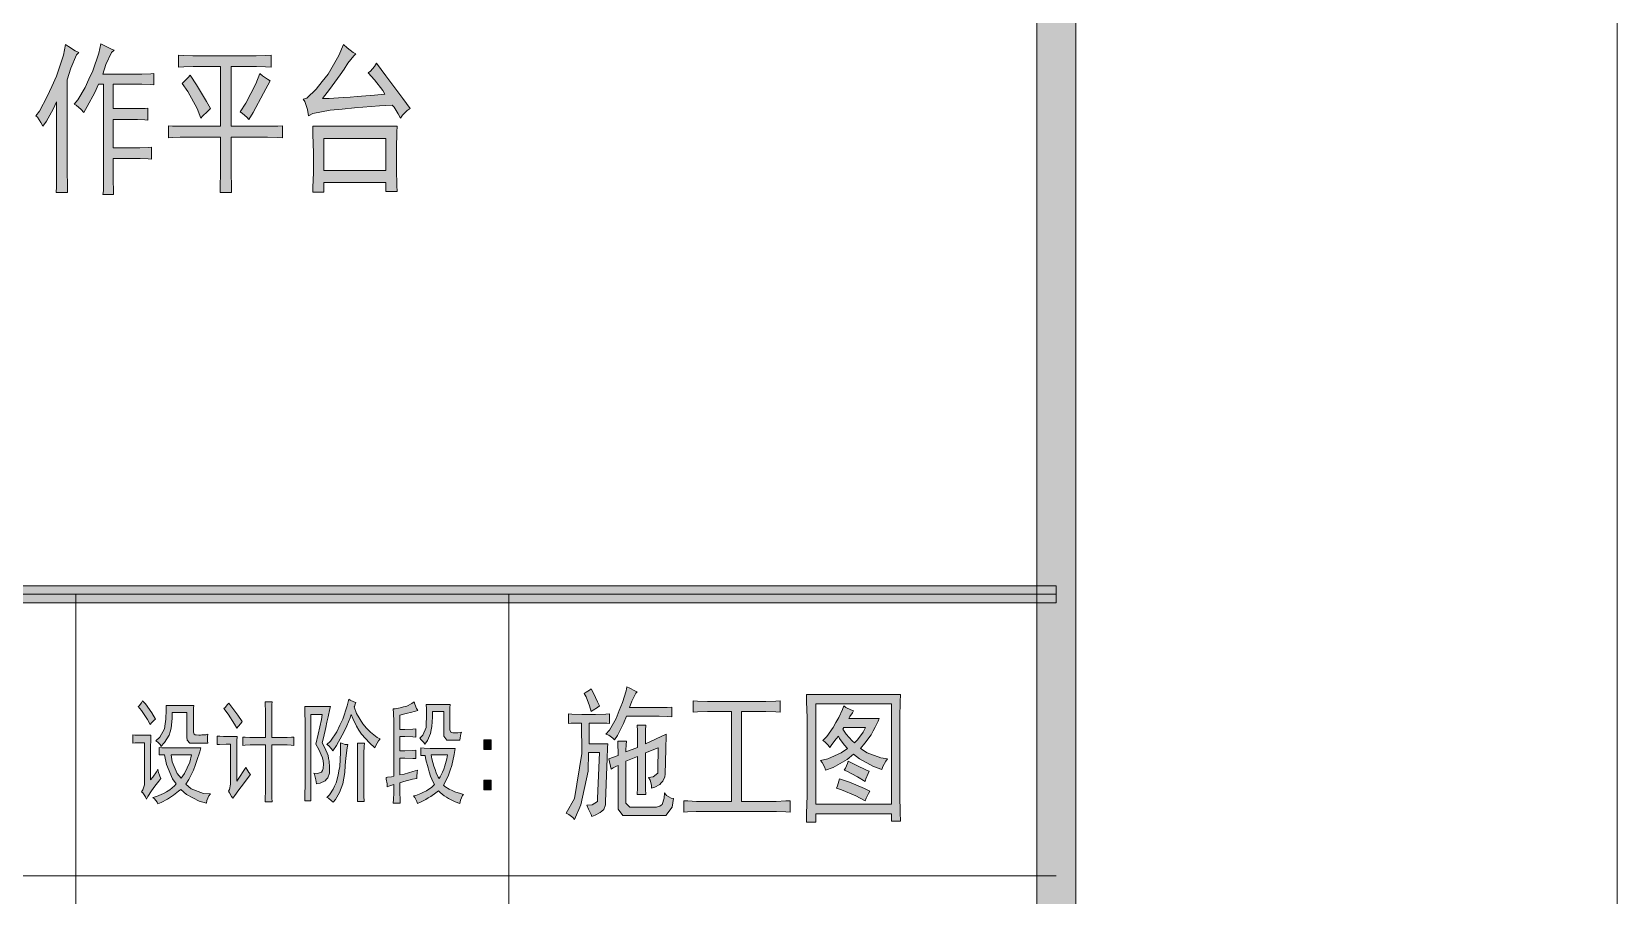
# Model space of a CAD drawing. Header units: millimetres. Extents: x 0 to 586, y 0 to 414.
# Drawn here: x 557.77 to 585.63, y 15.17 to 30.34 of the extents above; entities that cross this region are included whole.
import ezdxf

# ---------------------------------------------------------------- set-up
doc = ezdxf.new("R2010")
doc.units = ezdxf.units.MM

msp = doc.modelspace()

# ---------------------------------------------------------------- hatches: boundary and pattern name
h = msp.add_hatch(color=0)
h.dxf.hatch_style = 2
h.paths.add_polyline_path([(576.117861, 9.514417), (575.429944, 10.205861), (575.429944, 403.877639), (576.117861, 404.569083)])
h = msp.add_hatch(color=0)
h.dxf.hatch_style = 2
h.paths.add_polyline_path([(558.598917, 29.968472), (558.556583, 29.929667), (558.457806, 29.693306), (558.394306, 29.492222), (558.394306, 28.074056), (558.394306, 27.897667), (558.397833, 27.615444), (558.401361, 27.509611), (558.200278, 27.509611), (558.203806, 27.608389), (558.207333, 27.887083), (558.207333, 28.063472), (558.207333, 29.104167), (558.147361, 28.977167), (558.027417, 28.761972), (557.967444, 28.673778), (557.932167, 28.740806), (557.872194, 28.832528), (557.843972, 28.86075), (557.903944, 28.938361), (558.041528, 29.195889), (558.122667, 29.375806), (558.207333, 29.555722), (558.327278, 29.922611), (558.366083, 30.113111), (558.415472, 30.074306), (558.531889, 30.000222)])
h = msp.add_hatch(color=0)
h.dxf.hatch_style = 2
h.paths.add_polyline_path([(559.219806, 30.014333), (559.173944, 29.968472), (559.075167, 29.756806), (559.02225, 29.591), (559.607861, 29.591), (559.706639, 29.591), (559.861861, 29.598056), (559.918306, 29.601583), (559.918306, 29.404028), (559.861861, 29.407556), (559.706639, 29.414611), (559.607861, 29.414611), (559.202167, 29.414611), (559.202167, 28.984222), (559.565528, 28.984222), (559.639611, 28.984222), (559.763083, 28.98775), (559.812472, 28.994806), (559.812472, 28.783139), (559.756028, 28.790194), (559.629028, 28.793722), (559.565528, 28.793722), (559.202167, 28.793722), (559.202167, 28.296306), (559.583167, 28.296306), (559.671361, 28.296306), (559.816, 28.303361), (559.872444, 28.306889), (559.872444, 28.095222), (559.816, 28.102278), (559.674889, 28.109333), (559.590222, 28.109333), (559.202167, 28.109333), (559.202167, 27.897667), (559.202167, 27.742444), (559.205694, 27.530778), (559.209222, 27.477861), (559.02225, 27.477861), (559.029306, 27.537833), (559.032833, 27.703639), (559.032833, 27.809472), (559.032833, 29.414611), (558.944639, 29.414611), (558.877611, 29.269972), (558.747083, 29.023028), (558.687111, 28.917194), (558.637722, 28.970111), (558.553056, 29.044194), (558.517778, 29.061833), (558.581278, 29.139444), (558.708278, 29.358167), (558.775306, 29.502806), (558.842333, 29.647444), (558.948167, 29.957889), (558.986972, 30.123694), (559.054, 30.084889), (559.170417, 30.028444)])
h = msp.add_hatch(color=0)
h.dxf.hatch_style = 2
h.paths.add_polyline_path([(563.463722, 29.947306), (563.428444, 29.912028), (563.326139, 29.7815), (563.259111, 29.679194), (563.192083, 29.580417), (563.001583, 29.319361), (562.878111, 29.160611), (562.998056, 29.164139), (563.241472, 29.17825), (563.364944, 29.188833), (563.488417, 29.195889), (563.795333, 29.220583), (563.97525, 29.238222), (563.939972, 29.30525), (563.795333, 29.492222), (563.682444, 29.615694), (563.72125, 29.640389), (563.791806, 29.725056), (563.827083, 29.7815), (563.992889, 29.562778), (564.29275, 29.164139), (564.41975, 28.984222), (564.370361, 28.948944), (564.285694, 28.867806), (564.250417, 28.818417), (564.211611, 28.8925), (564.137528, 29.008917), (564.10225, 29.047722), (563.88, 29.033611), (563.442556, 28.998333), (563.227361, 28.977167), (563.012167, 28.959528), (562.712306, 28.899556), (562.631167, 28.86075), (562.613528, 28.966583), (562.567667, 29.111222), (562.539444, 29.150028), (562.602944, 29.171194), (562.76875, 29.326417), (562.874583, 29.460472), (562.976889, 29.591), (563.167389, 29.919083), (563.248528, 30.113111), (563.312028, 30.053139), (563.417861, 29.968472)])
h = msp.add_hatch(color=0)
h.dxf.hatch_style = 2
h.paths.add_polyline_path([(561.646917, 29.912028), (561.713944, 29.912028), (561.876222, 29.919083), (561.975, 29.922611), (561.975, 29.714472), (561.87975, 29.718), (561.717472, 29.725056), (561.646917, 29.725056), (561.272972, 29.725056), (561.272972, 28.673778), (561.812722, 28.673778), (561.9115, 28.673778), (562.094944, 28.677306), (562.176083, 28.684361), (562.176083, 28.472694), (562.094944, 28.47975), (561.9115, 28.483278), (561.812722, 28.483278), (561.272972, 28.483278), (561.272972, 27.975278), (561.272972, 27.851806), (561.280028, 27.618972), (561.283556, 27.509611), (561.078944, 27.509611), (561.082472, 27.618972), (561.089528, 27.851806), (561.089528, 27.975278), (561.089528, 28.483278), (560.440417, 28.483278), (560.380444, 28.483278), (560.246389, 28.47975), (560.175833, 28.472694), (560.175833, 28.684361), (560.246389, 28.677306), (560.3875, 28.673778), (560.458056, 28.673778), (561.089528, 28.673778), (561.089528, 29.725056), (560.669722, 29.725056), (560.606222, 29.725056), (560.443944, 29.718), (560.352222, 29.714472), (560.352222, 29.922611), (560.443944, 29.919083), (560.599167, 29.912028), (560.662667, 29.912028)])
h = msp.add_hatch(color=0)
h.dxf.hatch_style = 2
h.paths.add_polyline_path([(560.743806, 28.818417), (560.676778, 28.984222), (560.510972, 29.287611), (560.415722, 29.425194), (560.451, 29.460472), (560.521556, 29.531028), (560.556833, 29.569833), (560.666194, 29.404028), (560.842583, 29.111222), (560.909611, 28.984222), (560.856694, 28.931306), (560.772028, 28.850167)])
h = msp.add_hatch(color=0)
h.dxf.hatch_style = 2
h.paths.add_polyline_path([(561.431722, 28.927778), (561.534028, 29.083), (561.706889, 29.421667), (561.777444, 29.601583), (561.823306, 29.562778), (561.9115, 29.499278), (561.957361, 29.471056), (561.844472, 29.255861), (561.661028, 28.917194), (561.583417, 28.793722), (561.548139, 28.832528), (561.474056, 28.899556)])
h = msp.add_hatch(color=0)
h.paths.add_polyline_path([(564.190444, 28.673778), (564.183389, 28.571472), (564.179861, 28.285722), (564.179861, 28.095222), (564.179861, 27.915306), (564.183389, 27.633083), (564.190444, 27.530778), (563.992889, 27.530778), (563.992889, 27.686), (562.902806, 27.686), (562.902806, 27.520194), (562.708778, 27.520194), (562.712306, 27.604861), (562.719361, 27.858861), (562.719361, 28.031722), (562.719361, 28.208111), (562.712306, 28.529139), (562.708778, 28.673778)])
h.paths.add_polyline_path([(563.992889, 27.897667), (563.992889, 28.462111), (562.902806, 28.462111), (562.902806, 27.897667)])
h = msp.add_hatch(color=0)
h.dxf.hatch_style = 2
h.paths.add_polyline_path([(541.390417, 20.305889), (541.390417, 20.602222), (575.772139, 20.602222), (575.772139, 20.305889)])
h = msp.add_hatch(color=0)
h.dxf.hatch_style = 2
h.paths.add_polyline_path([(567.598278, 18.792472), (567.640611, 18.718389), (567.714694, 18.566694), (567.749972, 18.492611), (567.711167, 18.467917), (567.637083, 18.418528), (567.598278, 18.393833), (567.570056, 18.492611), (567.510083, 18.651361), (567.478333, 18.711333), (567.510083, 18.7325), (567.570056, 18.771306)])
h = msp.add_hatch(color=0)
h.dxf.hatch_style = 2
h.paths.add_polyline_path([(568.409667, 18.743083), (568.384972, 18.718389), (568.317944, 18.577278), (568.275611, 18.464389), (568.720111, 18.464389), (568.794194, 18.464389), (568.938833, 18.467917), (569.016444, 18.471444), (569.016444, 18.302111), (568.938833, 18.309167), (568.794194, 18.312694), (568.720111, 18.312694), (568.219167, 18.312694), (568.16625, 18.185694), (568.063944, 17.974028), (568.011028, 17.896417), (567.982806, 17.928167), (567.908722, 17.981083), (567.859333, 17.995194), (567.922833, 18.06575), (568.042778, 18.273889), (568.095694, 18.415), (568.148611, 18.552583), (568.215639, 18.760722), (568.226222, 18.831278), (568.279139, 18.803056), (568.370861, 18.757194)])
h = msp.add_hatch(color=0)
h.paths.add_polyline_path([(573.034583, 18.693694), (573.031056, 18.566694), (573.027528, 18.295056), (573.027528, 18.143361), (573.027528, 17.077972), (573.027528, 16.92275), (573.031056, 16.619361), (573.034583, 16.471194), (572.875833, 16.471194), (572.875833, 16.598194), (571.545861, 16.598194), (571.545861, 16.450028), (571.383583, 16.450028), (571.387111, 16.60525), (571.394167, 16.92275), (571.394167, 17.088556), (571.394167, 18.143361), (571.394167, 18.288), (571.387111, 18.563167), (571.383583, 18.693694)])
h.paths.add_polyline_path([(572.875833, 16.767528), (572.875833, 18.531417), (571.545861, 18.531417), (571.545861, 16.767528)])
h = msp.add_hatch(color=0)
h.dxf.hatch_style = 2
h.paths.add_polyline_path([(559.717222, 18.580806), (559.766611, 18.531417), (559.8795, 18.372667), (559.943, 18.263306), (559.921833, 18.245667), (559.875972, 18.196278), (559.851278, 18.164528), (559.801889, 18.252722), (559.699583, 18.411472), (559.643139, 18.482028), (559.660778, 18.496139), (559.699583, 18.545528)])
h = msp.add_hatch(color=0)
h.dxf.hatch_style = 2
h.paths.add_polyline_path([(560.599167, 17.839972), (560.549778, 17.839972), (560.500389, 17.892889), (560.496861, 17.945806), (560.496861, 18.379722), (560.239333, 18.379722), (560.239333, 18.273889), (560.221694, 18.101028), (560.204056, 18.041056), (560.182889, 17.977556), (560.105278, 17.850556), (560.041778, 17.783528), (560.031194, 17.81175), (559.985333, 17.857611), (559.950056, 17.878778), (560.024139, 17.942278), (560.105278, 18.093972), (560.115861, 18.178639), (560.126444, 18.263306), (560.1335, 18.425583), (560.129972, 18.503194), (560.616806, 18.503194), (560.613278, 18.457333), (560.613278, 18.340917), (560.613278, 18.273889), (560.613278, 18.062222), (560.613278, 18.034), (560.627389, 17.995194), (560.645028, 17.988139), (560.659139, 17.984611), (560.705, 17.981083), (560.733222, 17.981083), (560.761444, 17.984611), (560.828472, 17.988139), (560.867278, 17.995194), (560.860222, 17.956389), (560.860222, 17.878778), (560.867278, 17.839972)])
h = msp.add_hatch(color=0)
h.dxf.hatch_style = 2
h.paths.add_polyline_path([(561.234167, 18.542), (561.269444, 18.492611), (561.389389, 18.330333), (561.470528, 18.217444), (561.445833, 18.185694), (561.396444, 18.12925), (561.37175, 18.101028), (561.332944, 18.175111), (561.220056, 18.347972), (561.145972, 18.450278), (561.167139, 18.467917), (561.209472, 18.517306)])
h = msp.add_hatch(color=0)
h.dxf.hatch_style = 2
h.paths.add_polyline_path([(561.876222, 17.93875), (561.876222, 18.326806), (561.876222, 18.404417), (561.872694, 18.524361), (561.872694, 18.566694), (561.992639, 18.566694), (561.989111, 18.517306), (561.989111, 18.425583), (561.989111, 18.386778), (561.989111, 17.93875), (562.225472, 17.93875), (562.26075, 17.93875), (562.334833, 17.942278), (562.377167, 17.945806), (562.377167, 17.801167), (562.331306, 17.804694), (562.26075, 17.808222), (562.232528, 17.808222), (561.989111, 17.808222), (561.989111, 17.035639), (561.989111, 16.98625), (561.989111, 16.876889), (561.992639, 16.809861), (561.872694, 16.809861), (561.872694, 16.876889), (561.876222, 16.982722), (561.876222, 17.025056), (561.876222, 17.808222), (561.650444, 17.808222), (561.608111, 17.808222), (561.519917, 17.804694), (561.477583, 17.801167), (561.477583, 17.945806), (561.519917, 17.942278), (561.601056, 17.93875), (561.639861, 17.93875)])
h = msp.add_hatch(color=0)
h.dxf.hatch_style = 2
h.paths.add_polyline_path([(563.019222, 18.482028), (563.008639, 18.439694), (562.976889, 18.302111), (562.955722, 18.206861), (562.938083, 18.111611), (562.89575, 17.931694), (562.874583, 17.847028), (562.920444, 17.758833), (562.976889, 17.62125), (562.987472, 17.571861), (562.998056, 17.522472), (563.005111, 17.420167), (563.001583, 17.36725), (563.001583, 17.314333), (562.973361, 17.233194), (562.948667, 17.204972), (562.923972, 17.17675), (562.839306, 17.137944), (562.775806, 17.127361), (562.765222, 17.197917), (562.740528, 17.289639), (562.729944, 17.314333), (562.789917, 17.30375), (562.864, 17.328444), (562.878111, 17.360194), (562.892222, 17.391944), (562.89575, 17.476611), (562.888694, 17.529528), (562.878111, 17.582444), (562.818139, 17.730611), (562.765222, 17.822333), (562.804028, 17.995194), (562.860472, 18.252722), (562.874583, 18.340917), (562.677028, 18.340917), (562.677028, 16.823972), (562.567667, 16.823972), (562.571194, 16.929806), (562.574722, 17.11325), (562.574722, 17.187333), (562.574722, 18.108083), (562.574722, 18.199806), (562.571194, 18.38325), (562.567667, 18.482028)])
h = msp.add_hatch(color=0)
h.dxf.hatch_style = 2
h.paths.add_polyline_path([(563.439028, 18.474972), (563.477833, 18.362083), (563.587194, 18.178639), (563.654222, 18.104556), (563.724778, 18.034), (563.841194, 17.93875), (563.890583, 17.917583), (563.862361, 17.878778), (563.8165, 17.797639), (563.798861, 17.755306), (563.703611, 17.8435), (563.5625, 17.998722), (563.520167, 18.06575), (563.474306, 18.136306), (563.410806, 18.273889), (563.386111, 18.340917), (563.364944, 18.284472), (563.304972, 18.143361), (563.266167, 18.058694), (563.227361, 17.977556), (563.125056, 17.801167), (563.061556, 17.705917), (563.036861, 17.741194), (562.983944, 17.797639), (562.955722, 17.815278), (563.019222, 17.87525), (563.132111, 18.041056), (563.1815, 18.153944), (563.234417, 18.263306), (563.315556, 18.492611), (563.343778, 18.612556), (563.368472, 18.594917), (563.428444, 18.563167), (563.46725, 18.552583), (563.456667, 18.524361), (563.442556, 18.485556)])
h = msp.add_hatch(color=0)
h.dxf.hatch_style = 2
h.paths.add_polyline_path([(564.553806, 18.411472), (564.511472, 18.400889), (564.423278, 18.376194), (564.373889, 18.365611), (564.328028, 18.355028), (564.261, 18.337389), (564.239833, 18.333861), (564.239833, 18.079861), (564.3245, 18.079861), (564.469139, 18.086917), (564.522056, 18.093972), (564.522056, 17.945806), (564.469139, 17.952861), (564.3245, 17.956389), (564.239833, 17.956389), (564.239833, 17.705917), (564.3245, 17.705917), (564.469139, 17.712972), (564.522056, 17.7165), (564.522056, 17.568333), (564.469139, 17.571861), (564.3245, 17.575389), (564.239833, 17.575389), (564.239833, 17.282583), (564.313917, 17.296694), (564.469139, 17.339028), (564.54675, 17.36725), (564.543222, 17.328444), (564.539694, 17.254361), (564.539694, 17.219083), (564.458556, 17.204972), (564.310389, 17.166167), (564.239833, 17.141472), (564.239833, 17.010944), (564.239833, 16.965083), (564.243361, 16.852194), (564.243361, 16.785167), (564.123417, 16.785167), (564.126944, 16.852194), (564.130472, 16.965083), (564.130472, 17.010944), (564.130472, 17.11325), (564.098722, 17.102667), (564.045806, 17.085028), (564.017583, 17.074444), (564.014056, 17.127361), (563.999944, 17.2085), (563.996417, 17.236722), (564.024639, 17.24025), (564.091667, 17.250833), (564.130472, 17.257889), (564.130472, 18.157472), (564.130472, 18.220972), (564.126944, 18.365611), (564.123417, 18.443222), (564.158694, 18.443222), (564.246889, 18.457333), (564.303333, 18.474972), (564.359778, 18.489083), (564.4515, 18.534944), (564.490306, 18.566694), (564.500889, 18.524361), (564.532639, 18.44675)])
h = msp.add_hatch(color=0)
h.dxf.hatch_style = 2
h.paths.add_polyline_path([(565.121778, 18.520833), (565.11825, 18.460861), (565.114722, 18.355028), (565.114722, 18.302111), (565.114722, 18.108083), (565.114722, 18.076333), (565.135889, 18.034), (565.153528, 18.026944), (565.171167, 18.023417), (565.259361, 18.023417), (565.322861, 18.034), (565.312278, 18.005778), (565.298167, 17.935222), (565.294639, 17.892889), (565.114722, 17.892889), (565.065333, 17.892889), (565.012417, 17.959917), (565.012417, 18.023417), (565.012417, 18.397361), (564.814861, 18.397361), (564.814861, 18.295056), (564.80075, 18.132778), (564.790167, 18.072806), (564.779583, 18.009306), (564.723139, 17.885833), (564.680806, 17.822333), (564.659639, 17.850556), (564.613778, 17.899944), (564.589083, 17.924639), (564.642, 17.977556), (564.701972, 18.115139), (564.701972, 18.199806), (564.7055, 18.280944), (564.7055, 18.443222), (564.701972, 18.520833)])
h = msp.add_hatch(color=0)
h.dxf.hatch_style = 2
h.paths.add_polyline_path([(570.572194, 18.57375), (570.667444, 18.57375), (570.843833, 18.577278), (570.921444, 18.584333), (570.921444, 18.38325), (570.843833, 18.386778), (570.667444, 18.393833), (570.572194, 18.393833), (570.244111, 18.393833), (570.244111, 16.816917), (570.762694, 16.816917), (570.854417, 16.816917), (571.020222, 16.823972), (571.097833, 16.8275), (571.097833, 16.629944), (571.020222, 16.633472), (570.857944, 16.640528), (570.76975, 16.640528), (569.535028, 16.640528), (569.446833, 16.640528), (569.295139, 16.633472), (569.231639, 16.629944), (569.231639, 16.8275), (569.298667, 16.823972), (569.453889, 16.816917), (569.542083, 16.816917), (570.067722, 16.816917), (570.067722, 18.393833), (569.750222, 18.393833), (569.647917, 18.393833), (569.468, 18.386778), (569.390389, 18.38325), (569.390389, 18.584333), (569.468, 18.577278), (569.647917, 18.57375), (569.750222, 18.57375)])
h = msp.add_hatch(color=0)
h.paths.add_polyline_path([(572.212611, 18.404417), (572.191444, 18.372667), (572.145583, 18.309167), (572.127944, 18.273889), (572.660639, 18.273889), (572.646528, 18.228028), (572.593611, 18.118667), (572.558333, 18.055167), (572.519528, 17.988139), (572.410167, 17.836444), (572.332556, 17.744722), (572.4525, 17.670639), (572.688861, 17.582444), (572.805278, 17.564806), (572.777056, 17.522472), (572.727667, 17.427222), (572.710028, 17.377833), (572.561861, 17.43075), (572.314917, 17.564806), (572.212611, 17.645944), (572.099722, 17.550694), (571.852778, 17.413111), (571.718722, 17.36725), (571.708139, 17.413111), (571.662278, 17.497778), (571.630528, 17.536583), (571.761056, 17.561278), (571.993889, 17.667111), (572.10325, 17.744722), (572.046806, 17.81175), (571.965667, 17.921111), (571.9445, 17.963444), (571.905694, 17.914056), (571.831611, 17.815278), (571.792806, 17.765889), (571.764583, 17.804694), (571.704611, 17.864667), (571.672861, 17.885833), (571.739889, 17.956389), (571.856306, 18.111611), (571.902167, 18.199806), (571.951556, 18.288), (572.018583, 18.432639), (572.03975, 18.492611), (572.078556, 18.467917), (572.16675, 18.422056)])
h.paths.add_polyline_path([(572.022111, 18.083389), (572.082083, 17.998722), (572.187917, 17.878778), (572.23025, 17.8435), (572.283167, 17.896417), (572.378417, 18.030472), (572.42075, 18.115139), (572.03975, 18.115139)])
h = msp.add_hatch(color=0)
h.dxf.hatch_style = 2
h.paths.add_polyline_path([(567.922833, 18.185694), (567.873444, 18.189222), (567.767611, 18.19275), (567.714694, 18.19275), (567.566528, 18.19275), (567.566528, 17.825861), (567.891083, 17.825861), (567.887556, 17.765889), (567.8805, 17.564806), (567.876972, 17.427222), (567.852278, 16.809861), (567.852278, 16.753417), (567.820528, 16.672278), (567.788778, 16.647583), (567.757028, 16.622889), (567.668833, 16.5735), (567.612389, 16.548806), (567.601806, 16.584083), (567.555944, 16.682861), (567.524194, 16.749889), (567.619444, 16.756944), (567.714694, 16.816917), (567.714694, 16.869833), (567.749972, 17.674167), (567.555944, 17.674167), (567.545361, 17.346083), (567.421889, 16.756944), (567.309, 16.499417), (567.27725, 16.534694), (567.206694, 16.587611), (567.164361, 16.608778), (567.305472, 16.869833), (567.436, 17.660056), (567.428944, 18.19275), (567.365444, 18.19275), (567.249028, 18.189222), (567.199639, 18.185694), (567.199639, 18.355028), (567.263139, 18.347972), (567.439528, 18.344444), (567.555944, 18.344444), (567.675889, 18.344444), (567.859333, 18.347972), (567.922833, 18.355028)])
h = msp.add_hatch(color=0)
h.dxf.hatch_style = 2
h.paths.add_polyline_path([(568.074528, 17.624778), (568.074528, 17.681222), (568.071, 17.804694), (568.067472, 17.87525), (568.219167, 17.87525), (568.215639, 17.81175), (568.212111, 17.7165), (568.212111, 17.68475), (568.416722, 17.765889), (568.416722, 17.861139), (568.413194, 18.055167), (568.409667, 18.153944), (568.561361, 18.153944), (568.557833, 18.06575), (568.554306, 17.899944), (568.554306, 17.825861), (568.921194, 17.995194), (568.917667, 17.921111), (568.914139, 17.790583), (568.914139, 17.734139), (568.903556, 17.296694), (568.8965, 17.247306), (568.861222, 17.169694), (568.833, 17.141472), (568.804778, 17.11325), (568.720111, 17.067389), (568.663667, 17.046222), (568.663667, 17.099139), (568.638972, 17.190861), (568.61075, 17.236722), (568.691889, 17.247306), (568.773028, 17.310806), (568.7695, 17.36725), (568.776556, 17.755306), (568.554306, 17.667111), (568.554306, 17.395472), (568.557833, 17.032111), (568.561361, 16.936861), (568.409667, 16.936861), (568.413194, 17.056806), (568.416722, 17.391944), (568.416722, 17.607139), (568.212111, 17.526), (568.212111, 16.848667), (568.212111, 16.785167), (568.279139, 16.718139), (568.346167, 16.718139), (568.713056, 16.718139), (568.748333, 16.718139), (568.808306, 16.73225), (568.829472, 16.749889), (568.850639, 16.764), (568.882389, 16.873361), (568.889444, 16.968611), (568.924722, 16.92275), (569.005861, 16.873361), (569.048194, 16.869833), (569.027028, 16.718139), (568.914139, 16.569972), (568.815361, 16.569972), (568.233278, 16.569972), (568.155667, 16.569972), (568.074528, 16.679333), (568.074528, 16.788694), (568.074528, 17.444861), (568.046306, 17.437806), (567.986333, 17.406056), (567.954583, 17.384889), (567.908722, 17.564806)])
h = msp.add_hatch(color=0)
h.dxf.hatch_style = 2
h.paths.add_polyline_path([(559.861861, 17.977556), (559.861861, 17.907), (559.858333, 17.755306), (559.858333, 17.667111), (559.858333, 17.197917), (559.897139, 17.243778), (559.960639, 17.3355), (559.985333, 17.381361), (559.992389, 17.342556), (560.024139, 17.261417), (560.041778, 17.219083), (560.0065, 17.173222), (559.935944, 17.085028), (559.904194, 17.042694), (559.872444, 17.000361), (559.812472, 16.905111), (559.787778, 16.855722), (559.766611, 16.898056), (559.724278, 16.965083), (559.699583, 16.98625), (559.724278, 17.018), (559.748972, 17.106194), (559.748972, 17.166167), (559.748972, 17.847028), (559.685472, 17.847028), (559.586694, 17.8435), (559.544361, 17.839972), (559.544361, 17.984611), (559.583167, 17.981083), (559.660778, 17.977556), (559.699583, 17.977556)])
h = msp.add_hatch(color=0)
h.dxf.hatch_style = 2
h.paths.add_polyline_path([(561.378806, 17.956389), (561.375278, 17.882306), (561.37175, 17.727083), (561.37175, 17.645944), (561.37175, 17.173222), (561.421139, 17.24025), (561.49875, 17.360194), (561.5305, 17.413111), (561.548139, 17.381361), (561.586944, 17.321389), (561.611639, 17.289639), (561.449361, 17.074444), (561.410556, 17.021528), (561.336472, 16.92275), (561.301194, 16.873361), (561.283556, 16.905111), (561.24475, 16.968611), (561.227111, 16.996833), (561.248278, 17.025056), (561.265917, 17.120306), (561.262389, 17.180278), (561.262389, 17.822333), (561.184778, 17.822333), (561.068361, 17.818806), (561.029556, 17.815278), (561.029556, 17.963444), (561.075417, 17.959917), (561.138917, 17.956389), (561.156556, 17.956389)])
h = msp.add_hatch(color=0)
h.dxf.hatch_style = 2
h.paths.add_polyline_path([(563.322611, 17.815278), (563.312028, 17.758833), (563.290861, 17.575389), (563.280278, 17.448389), (563.273222, 17.321389), (563.234417, 17.123833), (563.206194, 17.04975), (563.177972, 16.975667), (563.107417, 16.852194), (563.068611, 16.802806), (563.040389, 16.8275), (562.983944, 16.873361), (562.955722, 16.887472), (563.001583, 16.929806), (563.068611, 17.028583), (563.093306, 17.085028), (563.118, 17.141472), (563.156806, 17.275528), (563.167389, 17.353139), (563.1815, 17.427222), (563.195611, 17.677694), (563.195611, 17.847028), (563.21325, 17.836444), (563.27675, 17.818806)])
h = msp.add_hatch(color=0)
h.dxf.hatch_style = 2
h.paths.add_polyline_path([(563.618944, 17.839972), (563.611889, 17.783528), (563.608361, 17.667111), (563.608361, 17.607139), (563.608361, 17.088556), (563.608361, 17.04975), (563.608361, 16.915694), (563.611889, 16.816917), (563.491944, 16.816917), (563.491944, 16.92275), (563.495472, 17.060333), (563.495472, 17.095611), (563.495472, 17.607139), (563.495472, 17.660056), (563.491944, 17.776472), (563.491944, 17.839972)])
h = msp.add_hatch(color=0)
h.dxf.hatch_style = 2
h.paths.add_polyline_path([(565.844972, 17.730611), (565.714444, 17.730611), (565.714444, 17.899944), (565.844972, 17.899944)])
h = msp.add_hatch(color=0)
h.paths.add_polyline_path([(560.010028, 17.762361), (560.055889, 17.758833), (560.158194, 17.755306), (560.218167, 17.755306), (560.740278, 17.755306), (560.722639, 17.68475), (560.67325, 17.533056), (560.645028, 17.448389), (560.613278, 17.363722), (560.532139, 17.201444), (560.479222, 17.120306), (560.570944, 17.039167), (560.786139, 16.9545), (560.909611, 16.947444), (560.884917, 16.915694), (560.849639, 16.834556), (560.839056, 16.785167), (560.712056, 16.820444), (560.489806, 16.940389), (560.391028, 17.025056), (560.352222, 16.996833), (560.264028, 16.926278), (560.211111, 16.891), (560.158194, 16.855722), (560.045306, 16.79575), (559.985333, 16.771056), (559.97475, 16.802806), (559.928889, 16.85925), (559.897139, 16.887472), (559.960639, 16.901583), (560.084111, 16.9545), (560.140556, 16.98625), (560.197, 17.021528), (560.281667, 17.092083), (560.309889, 17.127361), (560.246389, 17.215556), (560.140556, 17.466028), (560.10175, 17.631833), (560.010028, 17.631833)])
h.paths.add_polyline_path([(560.398083, 17.226139), (560.454528, 17.30375), (560.54625, 17.504833), (560.578, 17.631833), (560.218167, 17.631833), (560.239333, 17.511889), (560.327528, 17.307278)])
h = msp.add_hatch(color=0)
h.paths.add_polyline_path([(565.2135, 17.744722), (565.195861, 17.638889), (565.15, 17.444861), (565.121778, 17.363722), (565.093556, 17.279056), (565.033583, 17.152056), (565.005361, 17.102667), (565.030056, 17.077972), (565.107667, 17.028583), (565.157056, 17.007417), (565.206444, 16.98625), (565.305222, 16.9545), (565.358139, 16.940389), (565.3405, 16.919222), (565.305222, 16.838083), (565.291111, 16.778111), (565.209972, 16.809861), (565.093556, 16.866306), (565.058278, 16.891), (565.019472, 16.915694), (564.948917, 16.972139), (564.917167, 17.003889), (564.871306, 16.965083), (564.783111, 16.901583), (564.73725, 16.876889), (564.694917, 16.852194), (564.599667, 16.802806), (564.54675, 16.778111), (564.536167, 16.816917), (564.500889, 16.883944), (564.476194, 16.912167), (564.518528, 16.92275), (564.606722, 16.958028), (564.656111, 16.979194), (564.7055, 17.003889), (564.80075, 17.067389), (564.850139, 17.11325), (564.825444, 17.152056), (564.779583, 17.261417), (564.754889, 17.3355), (564.733722, 17.406056), (564.698444, 17.547167), (564.684333, 17.62125), (564.666694, 17.62125), (564.627889, 17.62125), (564.61025, 17.62125), (564.61025, 17.755306), (564.666694, 17.751778), (564.769, 17.744722), (564.818389, 17.744722)])
h.paths.add_polyline_path([(564.790167, 17.631833), (564.80075, 17.564806), (564.836028, 17.437806), (564.857194, 17.377833), (564.878361, 17.317861), (564.913639, 17.24025), (564.931278, 17.219083), (564.948917, 17.247306), (564.99125, 17.331972), (565.012417, 17.384889), (565.030056, 17.441333), (565.061806, 17.564806), (565.075917, 17.631833), (564.818389, 17.631833)])
h = msp.add_hatch(color=0)
h.dxf.hatch_style = 2
h.paths.add_polyline_path([(572.117361, 17.526), (572.254944, 17.455444), (572.438389, 17.36725), (572.48425, 17.346083), (572.466611, 17.307278), (572.427806, 17.215556), (572.413694, 17.166167), (572.279639, 17.247306), (572.096194, 17.346083), (572.046806, 17.36725), (572.067972, 17.402528), (572.10325, 17.480139)])
h = msp.add_hatch(color=0)
h.dxf.hatch_style = 2
h.paths.add_polyline_path([(565.844972, 17.018), (565.714444, 17.018), (565.714444, 17.187333), (565.844972, 17.187333)])
h = msp.add_hatch(color=0)
h.dxf.hatch_style = 2
h.paths.add_polyline_path([(571.965667, 17.215556), (572.142056, 17.152056), (572.406639, 17.042694), (572.494833, 16.996833), (572.473667, 16.958028), (572.434861, 16.873361), (572.413694, 16.8275), (572.251417, 16.912167), (571.997417, 17.021528), (571.91275, 17.046222), (571.926861, 17.088556), (571.955083, 17.173222)])

# ---------------------------------------------------------------- linework, layer by layer
at = {"color": 0, "lineweight": 0}
for points in [[(0, 0), (585.632278, 0), (585.632278, 414.0835), (0, 414.0835)], [(576.117861, 9.514417), (575.429944, 10.205861), (575.429944, 403.877639), (576.117861, 404.569083)], [(558.598917, 29.968472), (558.556583, 29.929667), (558.457806, 29.693306), (558.394306, 29.492222), (558.394306, 28.074056), (558.394306, 27.897667), (558.397833, 27.615444), (558.401361, 27.509611), (558.200278, 27.509611), (558.203806, 27.608389), (558.207333, 27.887083), (558.207333, 28.063472), (558.207333, 29.104167), (558.147361, 28.977167), (558.027417, 28.761972), (557.967444, 28.673778), (557.932167, 28.740806), (557.872194, 28.832528), (557.843972, 28.86075), (557.903944, 28.938361), (558.041528, 29.195889), (558.122667, 29.375806), (558.207333, 29.555722), (558.327278, 29.922611), (558.366083, 30.113111), (558.415472, 30.074306), (558.531889, 30.000222)], [(559.219806, 30.014333), (559.173944, 29.968472), (559.075167, 29.756806), (559.02225, 29.591), (559.607861, 29.591), (559.706639, 29.591), (559.861861, 29.598056), (559.918306, 29.601583), (559.918306, 29.404028), (559.861861, 29.407556), (559.706639, 29.414611), (559.607861, 29.414611), (559.202167, 29.414611), (559.202167, 28.984222), (559.565528, 28.984222), (559.639611, 28.984222), (559.763083, 28.98775), (559.812472, 28.994806), (559.812472, 28.783139), (559.756028, 28.790194), (559.629028, 28.793722), (559.565528, 28.793722), (559.202167, 28.793722), (559.202167, 28.296306), (559.583167, 28.296306), (559.671361, 28.296306), (559.816, 28.303361), (559.872444, 28.306889), (559.872444, 28.095222), (559.816, 28.102278), (559.674889, 28.109333), (559.590222, 28.109333), (559.202167, 28.109333), (559.202167, 27.897667), (559.202167, 27.742444), (559.205694, 27.530778), (559.209222, 27.477861), (559.02225, 27.477861), (559.029306, 27.537833), (559.032833, 27.703639), (559.032833, 27.809472), (559.032833, 29.414611), (558.944639, 29.414611), (558.877611, 29.269972), (558.747083, 29.023028), (558.687111, 28.917194), (558.637722, 28.970111), (558.553056, 29.044194), (558.517778, 29.061833), (558.581278, 29.139444), (558.708278, 29.358167), (558.775306, 29.502806), (558.842333, 29.647444), (558.948167, 29.957889), (558.986972, 30.123694), (559.054, 30.084889), (559.170417, 30.028444)], [(563.463722, 29.947306), (563.428444, 29.912028), (563.326139, 29.7815), (563.259111, 29.679194), (563.192083, 29.580417), (563.001583, 29.319361), (562.878111, 29.160611), (562.998056, 29.164139), (563.241472, 29.17825), (563.364944, 29.188833), (563.488417, 29.195889), (563.795333, 29.220583), (563.97525, 29.238222), (563.939972, 29.30525), (563.795333, 29.492222), (563.682444, 29.615694), (563.72125, 29.640389), (563.791806, 29.725056), (563.827083, 29.7815), (563.992889, 29.562778), (564.29275, 29.164139), (564.41975, 28.984222), (564.370361, 28.948944), (564.285694, 28.867806), (564.250417, 28.818417), (564.211611, 28.8925), (564.137528, 29.008917), (564.10225, 29.047722), (563.88, 29.033611), (563.442556, 28.998333), (563.227361, 28.977167), (563.012167, 28.959528), (562.712306, 28.899556), (562.631167, 28.86075), (562.613528, 28.966583), (562.567667, 29.111222), (562.539444, 29.150028), (562.602944, 29.171194), (562.76875, 29.326417), (562.874583, 29.460472), (562.976889, 29.591), (563.167389, 29.919083), (563.248528, 30.113111), (563.312028, 30.053139), (563.417861, 29.968472)], [(561.646917, 29.912028), (561.713944, 29.912028), (561.876222, 29.919083), (561.975, 29.922611), (561.975, 29.714472), (561.87975, 29.718), (561.717472, 29.725056), (561.646917, 29.725056), (561.272972, 29.725056), (561.272972, 28.673778), (561.812722, 28.673778), (561.9115, 28.673778), (562.094944, 28.677306), (562.176083, 28.684361), (562.176083, 28.472694), (562.094944, 28.47975), (561.9115, 28.483278), (561.812722, 28.483278), (561.272972, 28.483278), (561.272972, 27.975278), (561.272972, 27.851806), (561.280028, 27.618972), (561.283556, 27.509611), (561.078944, 27.509611), (561.082472, 27.618972), (561.089528, 27.851806), (561.089528, 27.975278), (561.089528, 28.483278), (560.440417, 28.483278), (560.380444, 28.483278), (560.246389, 28.47975), (560.175833, 28.472694), (560.175833, 28.684361), (560.246389, 28.677306), (560.3875, 28.673778), (560.458056, 28.673778), (561.089528, 28.673778), (561.089528, 29.725056), (560.669722, 29.725056), (560.606222, 29.725056), (560.443944, 29.718), (560.352222, 29.714472), (560.352222, 29.922611), (560.443944, 29.919083), (560.599167, 29.912028), (560.662667, 29.912028)], [(560.743806, 28.818417), (560.676778, 28.984222), (560.510972, 29.287611), (560.415722, 29.425194), (560.451, 29.460472), (560.521556, 29.531028), (560.556833, 29.569833), (560.666194, 29.404028), (560.842583, 29.111222), (560.909611, 28.984222), (560.856694, 28.931306), (560.772028, 28.850167)], [(561.431722, 28.927778), (561.534028, 29.083), (561.706889, 29.421667), (561.777444, 29.601583), (561.823306, 29.562778), (561.9115, 29.499278), (561.957361, 29.471056), (561.844472, 29.255861), (561.661028, 28.917194), (561.583417, 28.793722), (561.548139, 28.832528), (561.474056, 28.899556)], [(564.190444, 28.673778), (564.183389, 28.571472), (564.179861, 28.285722), (564.179861, 28.095222), (564.179861, 27.915306), (564.183389, 27.633083), (564.190444, 27.530778), (563.992889, 27.530778), (563.992889, 27.686), (562.902806, 27.686), (562.902806, 27.520194), (562.708778, 27.520194), (562.712306, 27.604861), (562.719361, 27.858861), (562.719361, 28.031722), (562.719361, 28.208111), (562.712306, 28.529139), (562.708778, 28.673778)], [(563.992889, 27.897667), (563.992889, 28.462111), (562.902806, 28.462111), (562.902806, 27.897667)], [(541.390417, 20.305889), (541.390417, 20.602222), (575.772139, 20.602222), (575.772139, 20.305889)], [(567.598278, 18.792472), (567.640611, 18.718389), (567.714694, 18.566694), (567.749972, 18.492611), (567.711167, 18.467917), (567.637083, 18.418528), (567.598278, 18.393833), (567.570056, 18.492611), (567.510083, 18.651361), (567.478333, 18.711333), (567.510083, 18.7325), (567.570056, 18.771306)], [(568.409667, 18.743083), (568.384972, 18.718389), (568.317944, 18.577278), (568.275611, 18.464389), (568.720111, 18.464389), (568.794194, 18.464389), (568.938833, 18.467917), (569.016444, 18.471444), (569.016444, 18.302111), (568.938833, 18.309167), (568.794194, 18.312694), (568.720111, 18.312694), (568.219167, 18.312694), (568.16625, 18.185694), (568.063944, 17.974028), (568.011028, 17.896417), (567.982806, 17.928167), (567.908722, 17.981083), (567.859333, 17.995194), (567.922833, 18.06575), (568.042778, 18.273889), (568.095694, 18.415), (568.148611, 18.552583), (568.215639, 18.760722), (568.226222, 18.831278), (568.279139, 18.803056), (568.370861, 18.757194)], [(573.034583, 18.693694), (573.031056, 18.566694), (573.027528, 18.295056), (573.027528, 18.143361), (573.027528, 17.077972), (573.027528, 16.92275), (573.031056, 16.619361), (573.034583, 16.471194), (572.875833, 16.471194), (572.875833, 16.598194), (571.545861, 16.598194), (571.545861, 16.450028), (571.383583, 16.450028), (571.387111, 16.60525), (571.394167, 16.92275), (571.394167, 17.088556), (571.394167, 18.143361), (571.394167, 18.288), (571.387111, 18.563167), (571.383583, 18.693694)], [(559.717222, 18.580806), (559.766611, 18.531417), (559.8795, 18.372667), (559.943, 18.263306), (559.921833, 18.245667), (559.875972, 18.196278), (559.851278, 18.164528), (559.801889, 18.252722), (559.699583, 18.411472), (559.643139, 18.482028), (559.660778, 18.496139), (559.699583, 18.545528)], [(560.599167, 17.839972), (560.549778, 17.839972), (560.500389, 17.892889), (560.496861, 17.945806), (560.496861, 18.379722), (560.239333, 18.379722), (560.239333, 18.273889), (560.221694, 18.101028), (560.204056, 18.041056), (560.182889, 17.977556), (560.105278, 17.850556), (560.041778, 17.783528), (560.031194, 17.81175), (559.985333, 17.857611), (559.950056, 17.878778), (560.024139, 17.942278), (560.105278, 18.093972), (560.115861, 18.178639), (560.126444, 18.263306), (560.1335, 18.425583), (560.129972, 18.503194), (560.616806, 18.503194), (560.613278, 18.457333), (560.613278, 18.340917), (560.613278, 18.273889), (560.613278, 18.062222), (560.613278, 18.034), (560.627389, 17.995194), (560.645028, 17.988139), (560.659139, 17.984611), (560.705, 17.981083), (560.733222, 17.981083), (560.761444, 17.984611), (560.828472, 17.988139), (560.867278, 17.995194), (560.860222, 17.956389), (560.860222, 17.878778), (560.867278, 17.839972)], [(561.234167, 18.542), (561.269444, 18.492611), (561.389389, 18.330333), (561.470528, 18.217444), (561.445833, 18.185694), (561.396444, 18.12925), (561.37175, 18.101028), (561.332944, 18.175111), (561.220056, 18.347972), (561.145972, 18.450278), (561.167139, 18.467917), (561.209472, 18.517306)], [(561.876222, 17.93875), (561.876222, 18.326806), (561.876222, 18.404417), (561.872694, 18.524361), (561.872694, 18.566694), (561.992639, 18.566694), (561.989111, 18.517306), (561.989111, 18.425583), (561.989111, 18.386778), (561.989111, 17.93875), (562.225472, 17.93875), (562.26075, 17.93875), (562.334833, 17.942278), (562.377167, 17.945806), (562.377167, 17.801167), (562.331306, 17.804694), (562.26075, 17.808222), (562.232528, 17.808222), (561.989111, 17.808222), (561.989111, 17.035639), (561.989111, 16.98625), (561.989111, 16.876889), (561.992639, 16.809861), (561.872694, 16.809861), (561.872694, 16.876889), (561.876222, 16.982722), (561.876222, 17.025056), (561.876222, 17.808222), (561.650444, 17.808222), (561.608111, 17.808222), (561.519917, 17.804694), (561.477583, 17.801167), (561.477583, 17.945806), (561.519917, 17.942278), (561.601056, 17.93875), (561.639861, 17.93875)], [(563.019222, 18.482028), (563.008639, 18.439694), (562.976889, 18.302111), (562.955722, 18.206861), (562.938083, 18.111611), (562.89575, 17.931694), (562.874583, 17.847028), (562.920444, 17.758833), (562.976889, 17.62125), (562.987472, 17.571861), (562.998056, 17.522472), (563.005111, 17.420167), (563.001583, 17.36725), (563.001583, 17.314333), (562.973361, 17.233194), (562.948667, 17.204972), (562.923972, 17.17675), (562.839306, 17.137944), (562.775806, 17.127361), (562.765222, 17.197917), (562.740528, 17.289639), (562.729944, 17.314333), (562.789917, 17.30375), (562.864, 17.328444), (562.878111, 17.360194), (562.892222, 17.391944), (562.89575, 17.476611), (562.888694, 17.529528), (562.878111, 17.582444), (562.818139, 17.730611), (562.765222, 17.822333), (562.804028, 17.995194), (562.860472, 18.252722), (562.874583, 18.340917), (562.677028, 18.340917), (562.677028, 16.823972), (562.567667, 16.823972), (562.571194, 16.929806), (562.574722, 17.11325), (562.574722, 17.187333), (562.574722, 18.108083), (562.574722, 18.199806), (562.571194, 18.38325), (562.567667, 18.482028)], [(563.439028, 18.474972), (563.477833, 18.362083), (563.587194, 18.178639), (563.654222, 18.104556), (563.724778, 18.034), (563.841194, 17.93875), (563.890583, 17.917583), (563.862361, 17.878778), (563.8165, 17.797639), (563.798861, 17.755306), (563.703611, 17.8435), (563.5625, 17.998722), (563.520167, 18.06575), (563.474306, 18.136306), (563.410806, 18.273889), (563.386111, 18.340917), (563.364944, 18.284472), (563.304972, 18.143361), (563.266167, 18.058694), (563.227361, 17.977556), (563.125056, 17.801167), (563.061556, 17.705917), (563.036861, 17.741194), (562.983944, 17.797639), (562.955722, 17.815278), (563.019222, 17.87525), (563.132111, 18.041056), (563.1815, 18.153944), (563.234417, 18.263306), (563.315556, 18.492611), (563.343778, 18.612556), (563.368472, 18.594917), (563.428444, 18.563167), (563.46725, 18.552583), (563.456667, 18.524361), (563.442556, 18.485556)], [(564.553806, 18.411472), (564.511472, 18.400889), (564.423278, 18.376194), (564.373889, 18.365611), (564.328028, 18.355028), (564.261, 18.337389), (564.239833, 18.333861), (564.239833, 18.079861), (564.3245, 18.079861), (564.469139, 18.086917), (564.522056, 18.093972), (564.522056, 17.945806), (564.469139, 17.952861), (564.3245, 17.956389), (564.239833, 17.956389), (564.239833, 17.705917), (564.3245, 17.705917), (564.469139, 17.712972), (564.522056, 17.7165), (564.522056, 17.568333), (564.469139, 17.571861), (564.3245, 17.575389), (564.239833, 17.575389), (564.239833, 17.282583), (564.313917, 17.296694), (564.469139, 17.339028), (564.54675, 17.36725), (564.543222, 17.328444), (564.539694, 17.254361), (564.539694, 17.219083), (564.458556, 17.204972), (564.310389, 17.166167), (564.239833, 17.141472), (564.239833, 17.010944), (564.239833, 16.965083), (564.243361, 16.852194), (564.243361, 16.785167), (564.123417, 16.785167), (564.126944, 16.852194), (564.130472, 16.965083), (564.130472, 17.010944), (564.130472, 17.11325), (564.098722, 17.102667), (564.045806, 17.085028), (564.017583, 17.074444), (564.014056, 17.127361), (563.999944, 17.2085), (563.996417, 17.236722), (564.024639, 17.24025), (564.091667, 17.250833), (564.130472, 17.257889), (564.130472, 18.157472), (564.130472, 18.220972), (564.126944, 18.365611), (564.123417, 18.443222), (564.158694, 18.443222), (564.246889, 18.457333), (564.303333, 18.474972), (564.359778, 18.489083), (564.4515, 18.534944), (564.490306, 18.566694), (564.500889, 18.524361), (564.532639, 18.44675)], [(565.121778, 18.520833), (565.11825, 18.460861), (565.114722, 18.355028), (565.114722, 18.302111), (565.114722, 18.108083), (565.114722, 18.076333), (565.135889, 18.034), (565.153528, 18.026944), (565.171167, 18.023417), (565.259361, 18.023417), (565.322861, 18.034), (565.312278, 18.005778), (565.298167, 17.935222), (565.294639, 17.892889), (565.114722, 17.892889), (565.065333, 17.892889), (565.012417, 17.959917), (565.012417, 18.023417), (565.012417, 18.397361), (564.814861, 18.397361), (564.814861, 18.295056), (564.80075, 18.132778), (564.790167, 18.072806), (564.779583, 18.009306), (564.723139, 17.885833), (564.680806, 17.822333), (564.659639, 17.850556), (564.613778, 17.899944), (564.589083, 17.924639), (564.642, 17.977556), (564.701972, 18.115139), (564.701972, 18.199806), (564.7055, 18.280944), (564.7055, 18.443222), (564.701972, 18.520833)], [(570.572194, 18.57375), (570.667444, 18.57375), (570.843833, 18.577278), (570.921444, 18.584333), (570.921444, 18.38325), (570.843833, 18.386778), (570.667444, 18.393833), (570.572194, 18.393833), (570.244111, 18.393833), (570.244111, 16.816917), (570.762694, 16.816917), (570.854417, 16.816917), (571.020222, 16.823972), (571.097833, 16.8275), (571.097833, 16.629944), (571.020222, 16.633472), (570.857944, 16.640528), (570.76975, 16.640528), (569.535028, 16.640528), (569.446833, 16.640528), (569.295139, 16.633472), (569.231639, 16.629944), (569.231639, 16.8275), (569.298667, 16.823972), (569.453889, 16.816917), (569.542083, 16.816917), (570.067722, 16.816917), (570.067722, 18.393833), (569.750222, 18.393833), (569.647917, 18.393833), (569.468, 18.386778), (569.390389, 18.38325), (569.390389, 18.584333), (569.468, 18.577278), (569.647917, 18.57375), (569.750222, 18.57375)], [(572.875833, 16.767528), (572.875833, 18.531417), (571.545861, 18.531417), (571.545861, 16.767528)], [(572.212611, 18.404417), (572.191444, 18.372667), (572.145583, 18.309167), (572.127944, 18.273889), (572.660639, 18.273889), (572.646528, 18.228028), (572.593611, 18.118667), (572.558333, 18.055167), (572.519528, 17.988139), (572.410167, 17.836444), (572.332556, 17.744722), (572.4525, 17.670639), (572.688861, 17.582444), (572.805278, 17.564806), (572.777056, 17.522472), (572.727667, 17.427222), (572.710028, 17.377833), (572.561861, 17.43075), (572.314917, 17.564806), (572.212611, 17.645944), (572.099722, 17.550694), (571.852778, 17.413111), (571.718722, 17.36725), (571.708139, 17.413111), (571.662278, 17.497778), (571.630528, 17.536583), (571.761056, 17.561278), (571.993889, 17.667111), (572.10325, 17.744722), (572.046806, 17.81175), (571.965667, 17.921111), (571.9445, 17.963444), (571.905694, 17.914056), (571.831611, 17.815278), (571.792806, 17.765889), (571.764583, 17.804694), (571.704611, 17.864667), (571.672861, 17.885833), (571.739889, 17.956389), (571.856306, 18.111611), (571.902167, 18.199806), (571.951556, 18.288), (572.018583, 18.432639), (572.03975, 18.492611), (572.078556, 18.467917), (572.16675, 18.422056)], [(567.922833, 18.185694), (567.873444, 18.189222), (567.767611, 18.19275), (567.714694, 18.19275), (567.566528, 18.19275), (567.566528, 17.825861), (567.891083, 17.825861), (567.887556, 17.765889), (567.8805, 17.564806), (567.876972, 17.427222), (567.852278, 16.809861), (567.852278, 16.753417), (567.820528, 16.672278), (567.788778, 16.647583), (567.757028, 16.622889), (567.668833, 16.5735), (567.612389, 16.548806), (567.601806, 16.584083), (567.555944, 16.682861), (567.524194, 16.749889), (567.619444, 16.756944), (567.714694, 16.816917), (567.714694, 16.869833), (567.749972, 17.674167), (567.555944, 17.674167), (567.545361, 17.346083), (567.421889, 16.756944), (567.309, 16.499417), (567.27725, 16.534694), (567.206694, 16.587611), (567.164361, 16.608778), (567.305472, 16.869833), (567.436, 17.660056), (567.428944, 18.19275), (567.365444, 18.19275), (567.249028, 18.189222), (567.199639, 18.185694), (567.199639, 18.355028), (567.263139, 18.347972), (567.439528, 18.344444), (567.555944, 18.344444), (567.675889, 18.344444), (567.859333, 18.347972), (567.922833, 18.355028)], [(568.074528, 17.624778), (568.074528, 17.681222), (568.071, 17.804694), (568.067472, 17.87525), (568.219167, 17.87525), (568.215639, 17.81175), (568.212111, 17.7165), (568.212111, 17.68475), (568.416722, 17.765889), (568.416722, 17.861139), (568.413194, 18.055167), (568.409667, 18.153944), (568.561361, 18.153944), (568.557833, 18.06575), (568.554306, 17.899944), (568.554306, 17.825861), (568.921194, 17.995194), (568.917667, 17.921111), (568.914139, 17.790583), (568.914139, 17.734139), (568.903556, 17.296694), (568.8965, 17.247306), (568.861222, 17.169694), (568.833, 17.141472), (568.804778, 17.11325), (568.720111, 17.067389), (568.663667, 17.046222), (568.663667, 17.099139), (568.638972, 17.190861), (568.61075, 17.236722), (568.691889, 17.247306), (568.773028, 17.310806), (568.7695, 17.36725), (568.776556, 17.755306), (568.554306, 17.667111), (568.554306, 17.395472), (568.557833, 17.032111), (568.561361, 16.936861), (568.409667, 16.936861), (568.413194, 17.056806), (568.416722, 17.391944), (568.416722, 17.607139), (568.212111, 17.526), (568.212111, 16.848667), (568.212111, 16.785167), (568.279139, 16.718139), (568.346167, 16.718139), (568.713056, 16.718139), (568.748333, 16.718139), (568.808306, 16.73225), (568.829472, 16.749889), (568.850639, 16.764), (568.882389, 16.873361), (568.889444, 16.968611), (568.924722, 16.92275), (569.005861, 16.873361), (569.048194, 16.869833), (569.027028, 16.718139), (568.914139, 16.569972), (568.815361, 16.569972), (568.233278, 16.569972), (568.155667, 16.569972), (568.074528, 16.679333), (568.074528, 16.788694), (568.074528, 17.444861), (568.046306, 17.437806), (567.986333, 17.406056), (567.954583, 17.384889), (567.908722, 17.564806)], [(572.022111, 18.083389), (572.082083, 17.998722), (572.187917, 17.878778), (572.23025, 17.8435), (572.283167, 17.896417), (572.378417, 18.030472), (572.42075, 18.115139), (572.03975, 18.115139)], [(559.861861, 17.977556), (559.861861, 17.907), (559.858333, 17.755306), (559.858333, 17.667111), (559.858333, 17.197917), (559.897139, 17.243778), (559.960639, 17.3355), (559.985333, 17.381361), (559.992389, 17.342556), (560.024139, 17.261417), (560.041778, 17.219083), (560.0065, 17.173222), (559.935944, 17.085028), (559.904194, 17.042694), (559.872444, 17.000361), (559.812472, 16.905111), (559.787778, 16.855722), (559.766611, 16.898056), (559.724278, 16.965083), (559.699583, 16.98625), (559.724278, 17.018), (559.748972, 17.106194), (559.748972, 17.166167), (559.748972, 17.847028), (559.685472, 17.847028), (559.586694, 17.8435), (559.544361, 17.839972), (559.544361, 17.984611), (559.583167, 17.981083), (559.660778, 17.977556), (559.699583, 17.977556)], [(561.378806, 17.956389), (561.375278, 17.882306), (561.37175, 17.727083), (561.37175, 17.645944), (561.37175, 17.173222), (561.421139, 17.24025), (561.49875, 17.360194), (561.5305, 17.413111), (561.548139, 17.381361), (561.586944, 17.321389), (561.611639, 17.289639), (561.449361, 17.074444), (561.410556, 17.021528), (561.336472, 16.92275), (561.301194, 16.873361), (561.283556, 16.905111), (561.24475, 16.968611), (561.227111, 16.996833), (561.248278, 17.025056), (561.265917, 17.120306), (561.262389, 17.180278), (561.262389, 17.822333), (561.184778, 17.822333), (561.068361, 17.818806), (561.029556, 17.815278), (561.029556, 17.963444), (561.075417, 17.959917), (561.138917, 17.956389), (561.156556, 17.956389)], [(563.322611, 17.815278), (563.312028, 17.758833), (563.290861, 17.575389), (563.280278, 17.448389), (563.273222, 17.321389), (563.234417, 17.123833), (563.206194, 17.04975), (563.177972, 16.975667), (563.107417, 16.852194), (563.068611, 16.802806), (563.040389, 16.8275), (562.983944, 16.873361), (562.955722, 16.887472), (563.001583, 16.929806), (563.068611, 17.028583), (563.093306, 17.085028), (563.118, 17.141472), (563.156806, 17.275528), (563.167389, 17.353139), (563.1815, 17.427222), (563.195611, 17.677694), (563.195611, 17.847028), (563.21325, 17.836444), (563.27675, 17.818806)], [(563.618944, 17.839972), (563.611889, 17.783528), (563.608361, 17.667111), (563.608361, 17.607139), (563.608361, 17.088556), (563.608361, 17.04975), (563.608361, 16.915694), (563.611889, 16.816917), (563.491944, 16.816917), (563.491944, 16.92275), (563.495472, 17.060333), (563.495472, 17.095611), (563.495472, 17.607139), (563.495472, 17.660056), (563.491944, 17.776472), (563.491944, 17.839972)], [(565.844972, 17.730611), (565.714444, 17.730611), (565.714444, 17.899944), (565.844972, 17.899944)], [(560.010028, 17.762361), (560.055889, 17.758833), (560.158194, 17.755306), (560.218167, 17.755306), (560.740278, 17.755306), (560.722639, 17.68475), (560.67325, 17.533056), (560.645028, 17.448389), (560.613278, 17.363722), (560.532139, 17.201444), (560.479222, 17.120306), (560.570944, 17.039167), (560.786139, 16.9545), (560.909611, 16.947444), (560.884917, 16.915694), (560.849639, 16.834556), (560.839056, 16.785167), (560.712056, 16.820444), (560.489806, 16.940389), (560.391028, 17.025056), (560.352222, 16.996833), (560.264028, 16.926278), (560.211111, 16.891), (560.158194, 16.855722), (560.045306, 16.79575), (559.985333, 16.771056), (559.97475, 16.802806), (559.928889, 16.85925), (559.897139, 16.887472), (559.960639, 16.901583), (560.084111, 16.9545), (560.140556, 16.98625), (560.197, 17.021528), (560.281667, 17.092083), (560.309889, 17.127361), (560.246389, 17.215556), (560.140556, 17.466028), (560.10175, 17.631833), (560.010028, 17.631833)], [(560.398083, 17.226139), (560.454528, 17.30375), (560.54625, 17.504833), (560.578, 17.631833), (560.218167, 17.631833), (560.239333, 17.511889), (560.327528, 17.307278)], [(565.2135, 17.744722), (565.195861, 17.638889), (565.15, 17.444861), (565.121778, 17.363722), (565.093556, 17.279056), (565.033583, 17.152056), (565.005361, 17.102667), (565.030056, 17.077972), (565.107667, 17.028583), (565.157056, 17.007417), (565.206444, 16.98625), (565.305222, 16.9545), (565.358139, 16.940389), (565.3405, 16.919222), (565.305222, 16.838083), (565.291111, 16.778111), (565.209972, 16.809861), (565.093556, 16.866306), (565.058278, 16.891), (565.019472, 16.915694), (564.948917, 16.972139), (564.917167, 17.003889), (564.871306, 16.965083), (564.783111, 16.901583), (564.73725, 16.876889), (564.694917, 16.852194), (564.599667, 16.802806), (564.54675, 16.778111), (564.536167, 16.816917), (564.500889, 16.883944), (564.476194, 16.912167), (564.518528, 16.92275), (564.606722, 16.958028), (564.656111, 16.979194), (564.7055, 17.003889), (564.80075, 17.067389), (564.850139, 17.11325), (564.825444, 17.152056), (564.779583, 17.261417), (564.754889, 17.3355), (564.733722, 17.406056), (564.698444, 17.547167), (564.684333, 17.62125), (564.666694, 17.62125), (564.627889, 17.62125), (564.61025, 17.62125), (564.61025, 17.755306), (564.666694, 17.751778), (564.769, 17.744722), (564.818389, 17.744722)], [(564.790167, 17.631833), (564.80075, 17.564806), (564.836028, 17.437806), (564.857194, 17.377833), (564.878361, 17.317861), (564.913639, 17.24025), (564.931278, 17.219083), (564.948917, 17.247306), (564.99125, 17.331972), (565.012417, 17.384889), (565.030056, 17.441333), (565.061806, 17.564806), (565.075917, 17.631833), (564.818389, 17.631833)], [(572.117361, 17.526), (572.254944, 17.455444), (572.438389, 17.36725), (572.48425, 17.346083), (572.466611, 17.307278), (572.427806, 17.215556), (572.413694, 17.166167), (572.279639, 17.247306), (572.096194, 17.346083), (572.046806, 17.36725), (572.067972, 17.402528), (572.10325, 17.480139)], [(565.844972, 17.018), (565.714444, 17.018), (565.714444, 17.187333), (565.844972, 17.187333)], [(571.965667, 17.215556), (572.142056, 17.152056), (572.406639, 17.042694), (572.494833, 16.996833), (572.473667, 16.958028), (572.434861, 16.873361), (572.413694, 16.8275), (572.251417, 16.912167), (571.997417, 17.021528), (571.91275, 17.046222), (571.926861, 17.088556), (571.955083, 17.173222)]]:
    msp.add_lwpolyline(points, close=True, dxfattribs=at)
for points in [[(575.772139, 20.454056), (541.390417, 20.454056)], [(558.542472, 20.454056), (558.542472, 9.860139)], [(566.151889, 20.454056), (566.151889, 9.860139)], [(541.390417, 15.511639), (575.772139, 15.511639)]]:
    msp.add_lwpolyline(points, dxfattribs=at)

doc.saveas('drawing.dxf')
